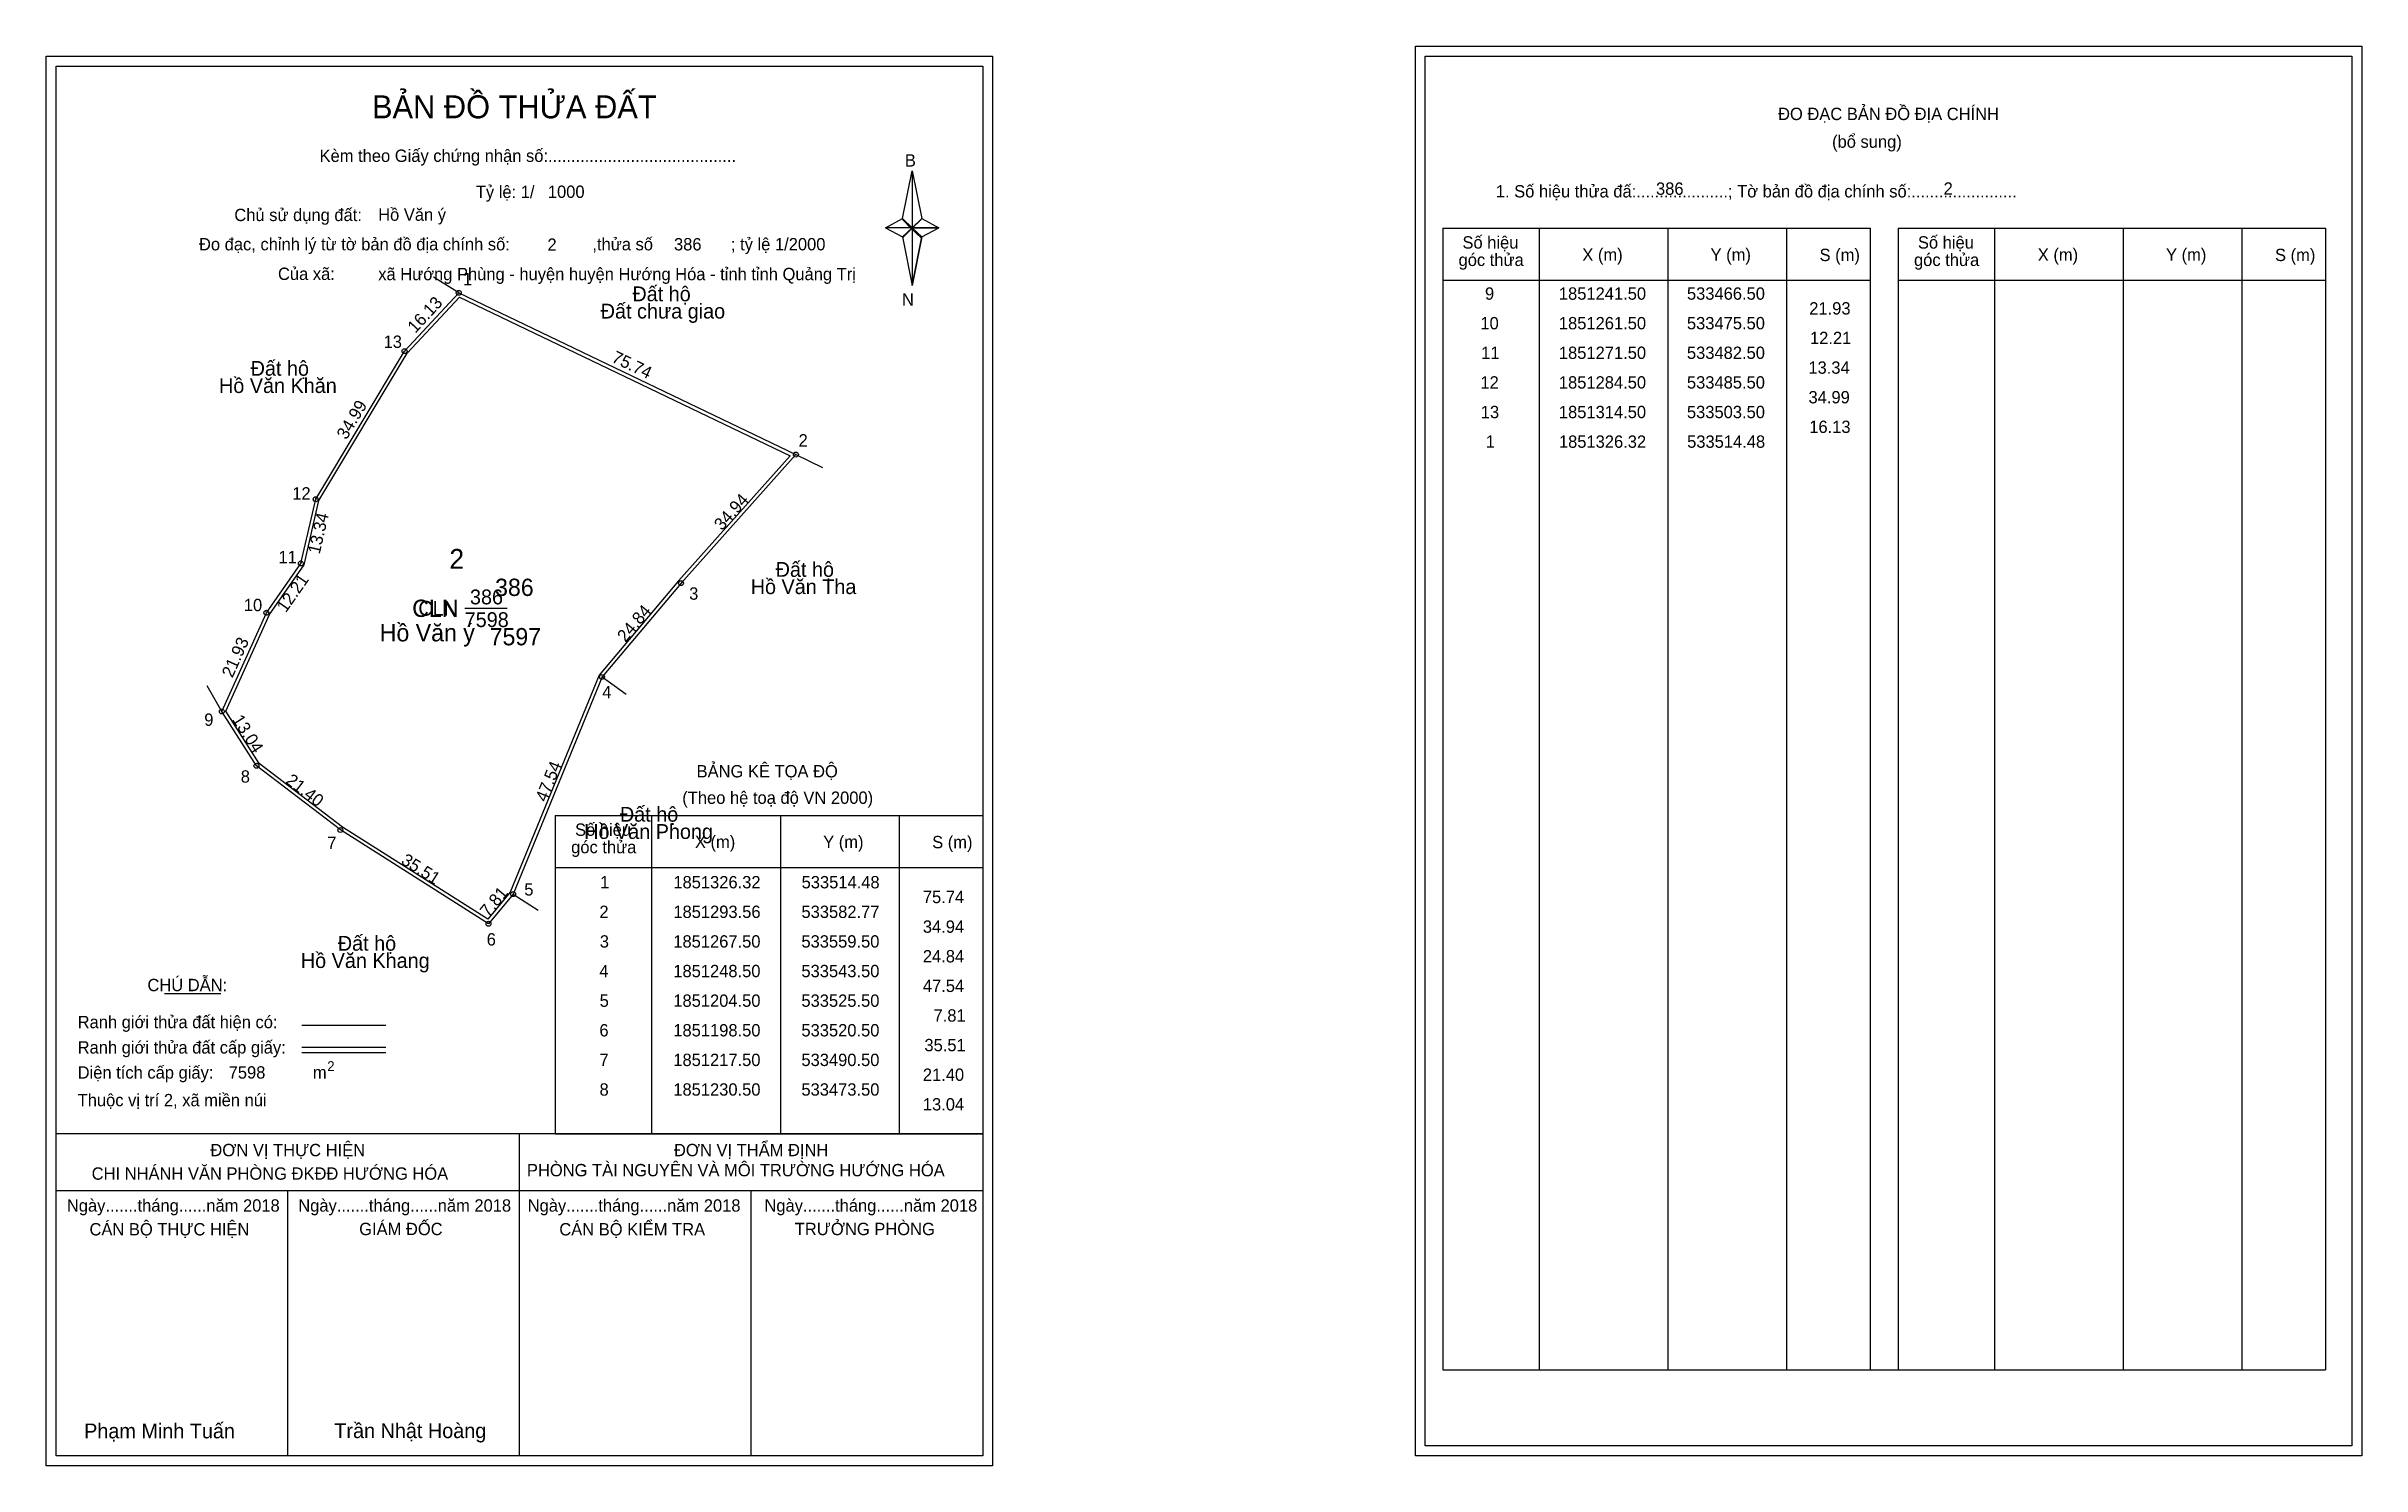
# Model space of a CAD drawing. Extents: x 533431 to 533900, y 1851089 to 1851376.
import ezdxf

# ---------------------------------------------------------------- set-up
doc = ezdxf.new("R2010")
doc.units = 0
for name, color, linetype in [('Level 1', 7, 'Continuous'), ('Level 10', 7, 'Continuous'), ('Level 11', 7, 'Continuous'), ('Level 13', 7, 'Continuous'), ('Level 2', 7, 'Continuous'), ('Level 27', 7, 'Continuous'), ('Level 3', 7, 'Continuous'), ('Level 36', 7, 'Continuous'), ('Level 4', 7, 'Continuous'), ('Level 49', 7, 'Continuous'), ('Level 5', 7, 'Continuous'), ('Level 53', 7, 'Continuous'), ('Level 55', 7, 'Continuous'), ('Level 6', 7, 'Continuous'), ('Level 63', 7, 'Continuous'), ('Level 7', 7, 'Continuous'), ('Level 9', 7, 'Continuous')]:
    doc.layers.add(name, color=color, linetype=linetype)

msp = doc.modelspace()

# ---------------------------------------------------------------- linework, layer by layer
at = {"layer": 'Level 1'}
for p, q in [((533432.93, 1851372.27), (533432.93, 1851372.27)), ((533710.25, 1851374.27), (533710.25, 1851374.27)), ((533604.35, 1851341.39), (533606.32, 1851351.03)), ((533606.32, 1851351.03), (533606.32, 1851339.51)), ((533606.32, 1851351.03), (533608.29, 1851341.39)), ((533600.91, 1851339.51), (533604.35, 1851341.39)), ((533604.35, 1851341.39), (533606.32, 1851339.51)), ((533606.17, 1851339.29), (533604.35, 1851341.17)), ((533606.32, 1851339.51), (533604.35, 1851337.67)), ((533606.17, 1851339.29), (533604.35, 1851337.45)), ((533604.35, 1851337.45), (533606.17, 1851339.29)), ((533604.35, 1851337.67), (533606.32, 1851327.81)), ((533608.14, 1851341.17), (533606.17, 1851339.29)), ((533606.17, 1851339.29), (533608.14, 1851341.17)), ((533608.14, 1851337.45), (533606.17, 1851339.29)), ((533608.29, 1851341.39), (533606.32, 1851339.51)), ((533606.32, 1851339.51), (533606.32, 1851327.81)), ((533606.32, 1851339.51), (533611.73, 1851339.51)), ((533606.32, 1851339.51), (533608.29, 1851337.67)), ((533608.29, 1851337.67), (533606.32, 1851327.81)), ((533608.29, 1851337.67), (533611.73, 1851339.51)), ((533713.79, 1851339.42), (533800.39, 1851339.42)), ((533733.38, 1851108.15), (533733.38, 1851339.42)), ((533759.45, 1851108.15), (533759.45, 1851339.42)), ((533783.42, 1851339.42), (533783.42, 1851108.15)), ((533800.39, 1851339.42), (533800.39, 1851108.15)), ((533806.04, 1851339.42), (533892.65, 1851339.42)), ((533825.63, 1851108.15), (533825.63, 1851339.42)), ((533851.71, 1851108.15), (533851.71, 1851339.42)), ((533875.68, 1851339.42), (533875.68, 1851108.15)), ((533892.65, 1851339.42), (533892.65, 1851108.15)), ((533713.79, 1851328.89), (533800.39, 1851328.89)), ((533806.04, 1851328.89), (533892.65, 1851328.89)), ((533534.03, 1851220.45), (533620.63, 1851220.45)), ((533553.62, 1851155.92), (533553.62, 1851220.45)), ((533579.69, 1851155.92), (533579.69, 1851220.45)), ((533603.66, 1851220.45), (533603.66, 1851155.92)), ((533534.03, 1851209.92), (533620.63, 1851209.92)), ((533454.85, 1851184.34), (533466.25, 1851184.34)), ((533482.71, 1851177.93), (533499.73, 1851177.93)), ((533482.71, 1851173.49), (533499.73, 1851173.49)), ((533482.71, 1851172.39), (533499.73, 1851172.39)), ((533539.76, 1851155.92), (533432.93, 1851155.92)), ((533620.63, 1851155.92), (533515.79, 1851155.92)), ((533526.78, 1851090.7), (533526.78, 1851155.92)), ((533534.03, 1851155.92), (533620.63, 1851155.92)), ((533620.63, 1851144.37), (533432.93, 1851144.37)), ((533479.85, 1851090.7), (533479.85, 1851144.37)), ((533573.7, 1851090.7), (533573.7, 1851144.37)), ((533713.79, 1851108.15), (533892.65, 1851108.15)), ((533620.63, 1851090.7), (533620.63, 1851090.7)), ((533897.95, 1851092.7), (533897.95, 1851092.7))]:
    msp.add_line(p, q, dxfattribs=at)
for points in [[(533604.35, 1851341.39), (533606.32, 1851351.03), (533606.32, 1851339.51)], [(533600.91, 1851339.51), (533604.35, 1851337.67), (533606.32, 1851339.51)], [(533606.32, 1851339.51), (533608.29, 1851341.39), (533611.73, 1851339.51)], [(533606.32, 1851339.51), (533606.32, 1851327.81), (533608.29, 1851337.67)]]:
    msp.add_lwpolyline(points, close=True, dxfattribs=at)
at = {"layer": 'Level 10'}
msp.add_line((533514.48, 1851326.32), (533582.77, 1851293.56), dxfattribs=at)
for points in [[(533543.5, 1851248.5), (533525.5, 1851204.5), (533520.5, 1851198.5), (533490.5, 1851217.5), (533473.5, 1851230.5), (533466.5, 1851241.5), (533475.5, 1851261.5), (533482.5, 1851271.5), (533485.5, 1851284.5), (533503.5, 1851314.5), (533514.48, 1851326.32), (533582.77, 1851293.56), (533559.5, 1851267.5)], [(533542.89, 1851248.87), (533524.89, 1851204.87), (533520.36, 1851199.42), (533490.9, 1851218.07), (533474.02, 1851230.98), (533467.29, 1851241.56), (533476.11, 1851261.15), (533483.15, 1851271.21), (533486.16, 1851284.23), (533504.06, 1851314.08), (533514.64, 1851325.47), (533581.63, 1851293.33), (533558.97, 1851267.96)]]:
    msp.add_lwpolyline(points, close=True, dxfattribs=at)
at = {"layer": 'Level 11'}
for centre in [(533514.48, 1851326.32), (533503.5, 1851314.5), (533582.77, 1851293.56), (533485.5, 1851284.5), (533482.5, 1851271.5), (533559.5, 1851267.5), (533475.5, 1851261.5), (533543.5, 1851248.5), (533543.5, 1851248.5), (533466.5, 1851241.5), (533473.5, 1851230.5), (533490.5, 1851217.5), (533525.5, 1851204.5), (533520.5, 1851198.5)]:
    msp.add_circle(centre, 0.5, dxfattribs=at)
at = {"layer": 'Level 27'}
for p, q in [((533514.48, 1851326.32), (533509.39, 1851329.5)), ((533582.77, 1851293.56), (533588.16, 1851290.93)), ((533543.5, 1851248.5), (533548.4, 1851245.04)), ((533466.5, 1851241.5), (533463.52, 1851246.71)), ((533525.5, 1851204.5), (533530.54, 1851201.24))]:
    msp.add_line(p, q, dxfattribs=at)
at = {"layer": 'Level 3'}
for p, q in [((533713.79, 1851339.42), (533713.79, 1851108.15)), ((533806.04, 1851339.42), (533806.04, 1851108.15)), ((533534.03, 1851220.45), (533534.03, 1851155.92))]:
    msp.add_line(p, q, dxfattribs=at)
at = {"layer": 'Level 63'}
for points in [[(533708.26, 1851376.27), (533899.96, 1851376.27), (533899.96, 1851090.7), (533708.26, 1851090.7)], [(533430.93, 1851374.27), (533622.63, 1851374.27), (533622.63, 1851088.7), (533430.93, 1851088.7)], [(533432.93, 1851372.27), (533620.63, 1851372.27), (533620.63, 1851090.7), (533432.93, 1851090.7)], [(533710.26, 1851374.27), (533897.96, 1851374.27), (533897.96, 1851092.7), (533710.26, 1851092.7)]]:
    msp.add_lwpolyline(points, close=True, dxfattribs=at)
at = {"layer": 'Level 9'}
msp.add_line((533515.68, 1851262.41), (533524.3, 1851262.41), dxfattribs=at)

# ---------------------------------------------------------------- texts
at = {"layer": 'Level 1'}
for s, height, p in [('BẢN ĐỒ THỬA ĐẤT', 4.6657, (533496.9, 1851361.68)), ('ĐO ĐẠC BẢN ĐỒ ĐỊA CHÍNH', 2.5, (533781.73, 1851361.33)), ('(bổ sung)', 2.5, (533792.67, 1851355.71)), ('Kèm theo Giấy chứng nhận số:.........................................', 2.5, (533486.28, 1851352.85)), ('B', 2.5, (533604.86, 1851351.91)), ('1. Số hiệu thửa đấ:....................; Tờ bản đồ địa chính số:.......................', 2.5, (533724.56, 1851345.65)), ('Chủ sử dụng đất:', 2.5, (533469.02, 1851340.86)), ('Đo đạc, chỉnh lý từ tờ bản đồ địa chính số:                  ,thửa số                 ; tỷ lệ 1/2000', 2.5, (533461.86, 1851334.93)), ('Số hiệu', 2.5, (533717.8, 1851335.29)), ('Số hiệu', 2.5, (533810.06, 1851335.29)), ('góc thửa', 2.5, (533717.01, 1851331.76)), ('X (m)', 2.5, (533742.08, 1851332.81)), ('Y (m)', 2.5, (533768.06, 1851332.81)), ('S (m)', 2.5, (533790.14, 1851332.76)), ('góc thửa', 2.5, (533809.27, 1851331.76)), ('X (m)', 2.5, (533834.34, 1851332.81)), ('Y (m)', 2.5, (533860.32, 1851332.81)), ('S (m)', 2.5, (533882.4, 1851332.76)), ('Của xã:', 2.5, (533477.86, 1851328.93)), ('N', 2.5, (533604.26, 1851323.74)), ('BẢNG KÊ TỌA ĐỘ', 2.5, (533562.66, 1851228.15)), ('(Theo hệ toạ độ VN 2000)', 2.5, (533559.76, 1851222.79)), ('góc thửa', 2.5, (533537.25, 1851212.78)), ('Số hiệu', 2.5, (533538.04, 1851216.31)), ('X (m)', 2.5, (533562.32, 1851213.84)), ('Y (m)', 2.5, (533588.3, 1851213.84)), ('S (m)', 2.5, (533610.38, 1851213.79)), ('CHÚ DẪN:', 2.5, (533451.41, 1851184.84)), ('Ranh giới thửa đất hiện có:', 2.5, (533437.28, 1851177.34)), ('Ranh giới thửa đất cấp giấy:', 2.5, (533437.28, 1851172.2)), ('Diện tích cấp giấy:', 2.5, (533437.28, 1851167.12)), ('m', 2.5, (533484.93, 1851167.14)), ('2', 2, (533487.83, 1851168.65)), ('Thuộc vị trí 2, xã miền núi', 2.5, (533437.28, 1851161.52)), ('ĐƠN VỊ THỰC HIỆN', 2.5, (533464.16, 1851151.4)), ('ĐƠN VỊ THẨM ĐỊNH', 2.5, (533558.07, 1851151.4)), ('CHI NHÁNH VĂN PHÒNG ĐKĐĐ HƯỚNG HÓA', 2.5, (533440.12, 1851146.64)), ('PHÒNG TÀI NGUYÊN VÀ MÔI TRƯỜNG HƯỚNG HÓA', 2.5, (533528.29, 1851147.33)), ('Ngày.......tháng......năm 2018', 2.5, (533435.1, 1851140.17)), ('Ngày.......tháng......năm 2018', 2.5, (533481.97, 1851140.17)), ('Ngày.......tháng......năm 2018', 2.5, (533528.44, 1851140.17)), ('Ngày.......tháng......năm 2018', 2.5, (533576.4, 1851140.17)), ('CÁN BỘ THỰC HIỆN', 2.5, (533439.68, 1851135.35)), ('GIÁM ĐỐC', 2.5, (533494.31, 1851135.41)), ('CÁN BỘ KIỂM TRA', 2.5, (533534.85, 1851135.35)), ('TRƯỞNG PHÒNG', 2.5, (533582.54, 1851135.41)), ('Phạm Minh Tuấn', 3, (533438.59, 1851094.24)), ('Trần Nhật Hoàng', 3, (533489.28, 1851094.29))]:
    msp.add_text(s, height=height, dxfattribs=at).set_placement(p)
at = {"layer": 'Level 11'}
msp.add_text('Tỷ lệ: 1/', height=2.5, dxfattribs=at).set_placement((533517.94, 1851345.54))
at = {"layer": 'Level 13'}
for s, p in [('CLN', (533506.29, 1851260.91)), ('386', (533516.75, 1851263.21)), ('7598', (533515.68, 1851258.61))]:
    msp.add_text(s, height=3, dxfattribs=at).set_placement(p)
at = {"layer": 'Level 2'}
msp.add_text('Hồ Văn ý', height=3.5, dxfattribs=at).set_placement((533498.48, 1851255.71))
at = {"layer": 'Level 3'}
msp.add_text('CLN', height=3.5, dxfattribs=at).set_placement((533505.05, 1851260.66))
at = {"layer": 'Level 36'}
for s, p in [('Đất hộ', (533549.65, 1851324.62)), ('Đất chưa giao', (533543.23, 1851321.12)), ('Hồ Văn Khăn', (533465.91, 1851306.03)), ('Đất hộ', (533472.32, 1851309.53)), ('Đất hộ', (533578.67, 1851268.79)), ('Hồ Văn Tha', (533573.62, 1851265.29)), ('Đất hộ', (533547.12, 1851219.18)), ('Hồ Văn Phong', (533539.88, 1851215.68)), ('Đất hộ', (533489.98, 1851193.04)), ('Hồ Văn Khang', (533482.49, 1851189.54))]:
    msp.add_text(s, height=3, dxfattribs=at).set_placement(p)
at = {"layer": 'Level 4'}
msp.add_text('386', height=3.5, dxfattribs=at).set_placement((533521.84, 1851264.91))
at = {"layer": 'Level 49'}
for s, rotation, p in [('16.13', 47.1099, (533505.68, 1851318.02)), ('75.74', 334.3721, (533545.28, 1851312.43)), ('34.99', 59.0362, (533491.72, 1851296.42)), ('34.94', 48.2371, (533567.81, 1851278.01)), ('13.34', 77.0054, (533486.3, 1851273.27)), ('12.21', 55.008, (533479.45, 1851261.39)), ('24.84', 49.8991, (533548.25, 1851255.39)), ('21.93', 65.7723, (533468.63, 1851248.18)), ('13.04', 302.4712, (533468.48, 1851239.88)), ('47.54', 67.751, (533532.21, 1851223.02)), ('21.40', 322.5946, (533479.24, 1851227.12)), ('35.51', 327.6526, (533502.61, 1851210.78)), ('7.81', 50.1944, (533520.46, 1851199.7))]:
    msp.add_text(s, height=2.5, rotation=rotation, dxfattribs=at).set_placement(p)
at = {"layer": 'Level 5'}
msp.add_text('7597', height=3.5, dxfattribs=at).set_placement((533520.74, 1851254.91))
at = {"layer": 'Level 53'}
for s, p in [('9', (533722.36, 1851324.93)), ('1851241.50', (533737.33, 1851324.93)), ('533466.50', (533763.27, 1851324.93)), ('21.93', (533788.05, 1851321.93)), ('10', (533721.43, 1851318.93)), ('1851261.50', (533737.33, 1851318.93)), ('533475.50', (533763.27, 1851318.93)), ('12.21', (533788.2, 1851315.93)), ('11', (533721.59, 1851312.93)), ('1851271.50', (533737.33, 1851312.93)), ('533482.50', (533763.27, 1851312.93)), ('12', (533721.44, 1851306.93)), ('1851284.50', (533737.33, 1851306.93)), ('533485.50', (533763.27, 1851306.93)), ('13.34', (533787.87, 1851309.93)), ('34.99', (533787.9, 1851303.93)), ('13', (533721.51, 1851300.93)), ('1851314.50', (533737.33, 1851300.93)), ('533503.50', (533763.27, 1851300.93)), ('16.13', (533788.05, 1851297.93)), ('1', (533722.51, 1851294.93)), ('1851326.32', (533737.34, 1851294.93)), ('533514.48', (533763.31, 1851294.93)), ('1', (533543.12, 1851205.67)), ('1851326.32', (533557.95, 1851205.67)), ('533514.48', (533583.93, 1851205.67)), ('2', (533542.97, 1851199.67)), ('1851293.56', (533557.95, 1851199.67)), ('533582.77', (533583.9, 1851199.67)), ('75.74', (533608.49, 1851202.67)), ('34.94', (533608.49, 1851196.67)), ('3', (533543.05, 1851193.67)), ('1851267.50', (533557.94, 1851193.67)), ('533559.50', (533583.89, 1851193.67)), ('24.84', (533608.49, 1851190.67)), ('4', (533542.96, 1851187.67)), ('1851248.50', (533557.94, 1851187.67)), ('533543.50', (533583.89, 1851187.67)), ('47.54', (533608.49, 1851184.67)), ('5', (533543.02, 1851181.67)), ('1851204.50', (533557.94, 1851181.67)), ('533525.50', (533583.89, 1851181.67)), ('6', (533542.97, 1851175.67)), ('1851198.50', (533557.94, 1851175.67)), ('533520.50', (533583.89, 1851175.67)), ('7.81', (533610.66, 1851178.67)), ('35.51', (533608.81, 1851172.67)), ('7', (533542.98, 1851169.67)), ('1851217.50', (533557.94, 1851169.67)), ('533490.50', (533583.89, 1851169.67)), ('21.40', (533608.49, 1851166.67)), ('8', (533543, 1851163.67)), ('1851230.50', (533557.94, 1851163.67)), ('533473.50', (533583.89, 1851163.67)), ('13.04', (533608.49, 1851160.67))]:
    msp.add_text(s, height=2.5, dxfattribs=at).set_placement(p)
at = {"layer": 'Level 55'}
for s, height, p in [('385', 0.11, (533514.36, 1851326.21)), ('1', 0.4, (533514.37, 1851326.32)), ('0', 0.11, (533514.44, 1851326.21)), ('0', 0.11, (533514.44, 1851326.21)), ('13', 0.4, (533503.23, 1851314.5)), ('385', 0.11, (533503.38, 1851314.39)), ('2', 0.4, (533582.63, 1851293.56)), ('389', 0.11, (533582.65, 1851293.45)), ('389', 0.11, (533582.65, 1851293.45)), ('0', 0.11, (533582.73, 1851293.45)), ('0', 0.11, (533582.73, 1851293.45)), ('12', 0.4, (533485.22, 1851284.5)), ('385', 0.11, (533485.38, 1851284.39)), ('11', 0.4, (533482.24, 1851271.5)), ('385', 0.11, (533482.38, 1851271.39)), ('389', 0.11, (533559.38, 1851267.39)), ('389', 0.11, (533559.38, 1851267.39)), ('3', 0.4, (533559.38, 1851267.5)), ('10', 0.4, (533475.22, 1851261.5)), ('385', 0.11, (533475.38, 1851261.39)), ('4', 0.4, (533543.36, 1851248.5)), ('389', 0.11, (533543.38, 1851248.39)), ('395', 0.11, (533543.38, 1851248.39)), ('389', 0.11, (533543.38, 1851248.39)), ('9', 0.4, (533466.36, 1851241.5)), ('397', 0.11, (533466.38, 1851241.39)), ('385', 0.11, (533466.38, 1851241.39)), ('8', 0.4, (533473.37, 1851230.5)), ('397', 0.11, (533473.38, 1851230.39)), ('7', 0.4, (533490.37, 1851217.5)), ('397', 0.11, (533490.38, 1851217.39)), ('5', 0.4, (533525.37, 1851204.5)), ('395', 0.11, (533525.38, 1851204.39)), ('397', 0.11, (533525.38, 1851204.39)), ('6', 0.4, (533520.36, 1851198.5)), ('397', 0.11, (533520.38, 1851198.39))]:
    msp.add_text(s, height=height, dxfattribs=at).set_placement(p)
at = {"layer": 'Level 6'}
for s, p in [('1000', (533532.53, 1851345.56)), ('386', (533757.01, 1851346.19)), ('2', (533815.26, 1851346.21)), ('Hồ Văn ý', (533498.15, 1851340.92)), ('2', (533532.45, 1851334.84)), ('386', (533558.08, 1851334.92)), ('xã Hướng Phùng - huyện huyện Hướng Hóa - tỉnh tỉnh Quảng Trị', (533498.17, 1851328.88)), ('7598', (533467.87, 1851167.13))]:
    msp.add_text(s, height=2.5, dxfattribs=at).set_placement(p)
at = {"layer": 'Level 7'}
msp.add_text('2', height=4, dxfattribs=at).set_placement((533512.59, 1851270.43))
at = {"layer": 'Level 9'}
for s, p in [('1', (533515.33, 1851327.87)), ('13', (533499.25, 1851315.17)), ('2', (533583.32, 1851295.19)), ('12', (533480.76, 1851284.45)), ('11', (533477.96, 1851271.55)), ('3', (533561.15, 1851264.15)), ('10', (533470.94, 1851261.83)), ('4', (533543.54, 1851244.18)), ('9', (533462.92, 1851238.6)), ('8', (533470.32, 1851227.09)), ('7', (533487.83, 1851213.62)), ('5', (533527.75, 1851204.21)), ('6', (533520.14, 1851194.09))]:
    msp.add_text(s, height=2.5, dxfattribs=at).set_placement(p)

doc.saveas('drawing.dxf')
